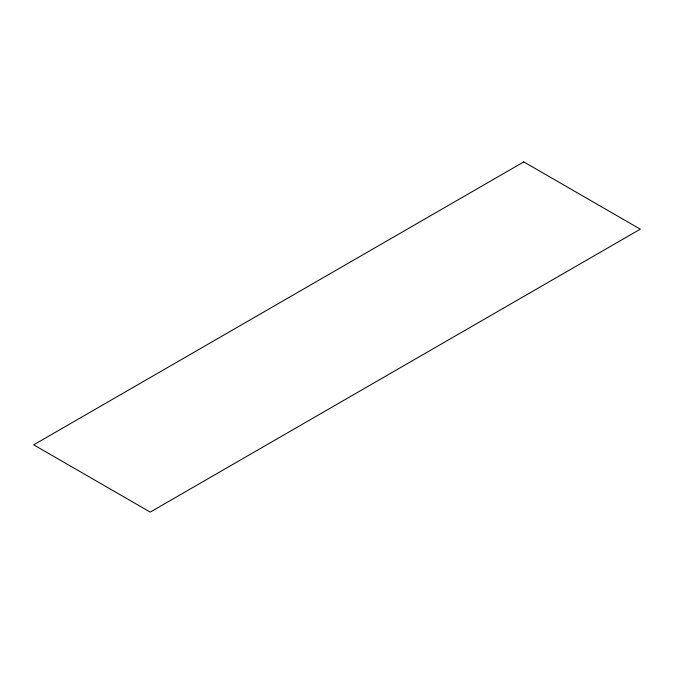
<?xml version="1.0" encoding="UTF-8"?>
<svg xmlns="http://www.w3.org/2000/svg" width="674" height="674" viewBox="0 0 674 674"><rect width="100%" height="100%" fill="white"/><g stroke="black" fill="none" stroke-linecap="round" stroke-linejoin="round"><path stroke-width="1.01" d="M523.774 161.895L33.7 444.832L150.226 512.105L640.3 229.168L523.774 161.895"/></g></svg>
